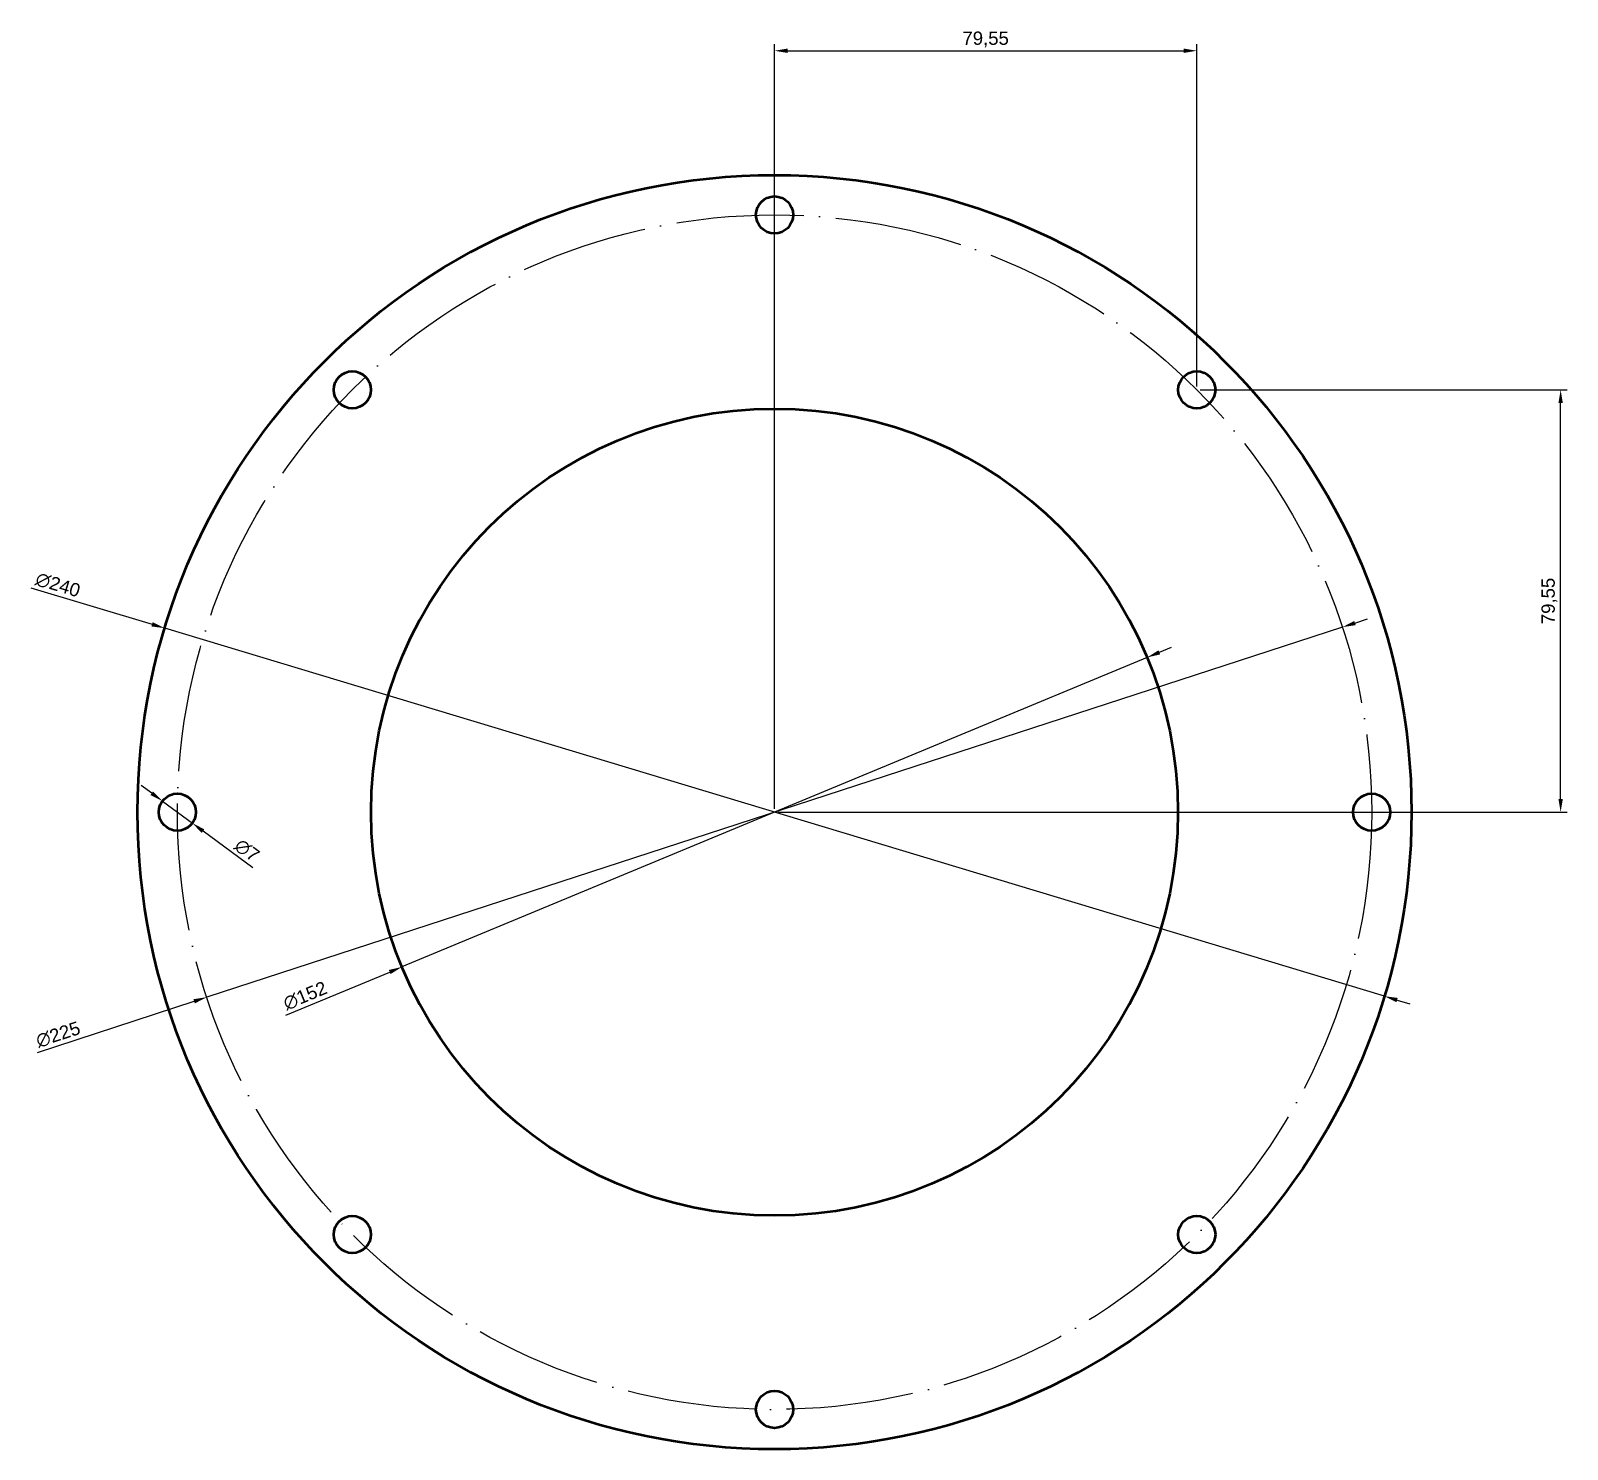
# Model space of a CAD drawing. Header units: millimetres. Extents: x 825 to 1873, y 1353 to 1620.
# Drawn here: x 1583 to 1872.5, y 1352.7 to 1619.9 of the extents above; entities that cross this region are included whole.
import ezdxf

# ---------------------------------------------------------------- set-up
doc = ezdxf.new("R2010")
doc.units = ezdxf.units.MM
doc.linetypes.add('ACAD_ISO04W100', pattern=[30, 24, -3, 0, -3])
doc.layers.add('Cotas', color=7, linetype='Continuous')
doc.layers.add('Ejes', color=7, linetype='ACAD_ISO04W100')
doc.layers.add('Pieza', color=7, linetype='Continuous', lineweight=50)
doc.styles.get("Standard").update_dxf_attribs({"font": 'ARIAL.TTF'})
doc.dimstyles.new('ISO-25', dxfattribs={"dimtxt": 2.5, "dimasz": 2.5, "dimexe": 1.25, "dimexo": 0.625, "dimtad": 1, "dimtxsty": 'Standard', "dimcen": 2.5, "dimadec": 0, "dimazin": 0, "dimtfac": 1, "dimtmove": 0, "dimatfit": 3, "dimfxl": 1, "dimarcsym": 0})

# ---------------------------------------------------------------- blocks, each defined once
blk = doc.blocks.new('*D34')
at = {"layer": 'Cotas', "color": 0, "lineweight": -2}
for p, q in [((1795.66, 1502.82), (1797.96, 1503.78)), ((1793.35, 1501.86), (1652.97, 1443.56)), ((1631.11, 1434.49), (1650.66, 1442.6))]:
    blk.add_line(p, q, dxfattribs=at)
at = {"layer": 'Cotas', "color": 0}
for points in [[(1795.5, 1503.2), (1795.82, 1502.43), (1793.35, 1501.86)], [(1650.5, 1442.99), (1650.82, 1442.22), (1652.97, 1443.56)]]:
    blk.add_solid(points, dxfattribs=at)
at = {"layer": 'Defpoints', "color": 0}
for p in [(1793.35, 1501.86), (1652.97, 1443.56)]:
    blk.add_point(p, dxfattribs=at)
at = {"layer": 'Cotas', "color": 0, "insert": (1634.73, 1438.12), "char_height": 2.5, "attachment_point": 5, "rotation": 22.5526}
blk.add_mtext('∅152', dxfattribs=at)
blk = doc.blocks.new('*D35')
at = {"layer": 'Cotas', "color": 0, "lineweight": -2}
for p, q in [((1832.5, 1508.33), (1834.88, 1509.11)), ((1830.13, 1507.56), (1616.19, 1437.86)), ((1584.28, 1427.46), (1613.81, 1437.09))]:
    blk.add_line(p, q, dxfattribs=at)
at = {"layer": 'Cotas', "color": 0}
for points in [[(1832.37, 1508.73), (1832.63, 1507.94), (1830.13, 1507.56)], [(1613.69, 1437.48), (1613.94, 1436.69), (1616.19, 1437.86)]]:
    blk.add_solid(points, dxfattribs=at)
at = {"layer": 'Defpoints', "color": 0}
for p in [(1830.13, 1507.56), (1616.19, 1437.86)]:
    blk.add_point(p, dxfattribs=at)
at = {"layer": 'Cotas', "color": 0, "insert": (1588.19, 1430.81), "char_height": 2.5, "attachment_point": 5, "rotation": 18.045}
blk.add_mtext('∅225', dxfattribs=at)
blk = doc.blocks.new('*D36')
at = {"layer": 'Cotas', "color": 0, "lineweight": -2}
for p, q in [((1583.03, 1514.99), (1605.88, 1508.1)), ((1838.04, 1438.05), (1608.27, 1507.37)), ((1840.44, 1437.32), (1842.83, 1436.6))]:
    blk.add_line(p, q, dxfattribs=at)
at = {"layer": 'Cotas', "color": 0}
for points in [[(1606, 1508.5), (1605.76, 1507.7), (1608.27, 1507.37)], [(1840.56, 1437.72), (1840.32, 1436.93), (1838.04, 1438.05)]]:
    blk.add_solid(points, dxfattribs=at)
at = {"layer": 'Defpoints', "color": 0}
for p in [(1608.27, 1507.37), (1838.04, 1438.05)]:
    blk.add_point(p, dxfattribs=at)
at = {"layer": 'Cotas', "color": 0, "insert": (1588.14, 1515.51), "char_height": 2.5, "attachment_point": 5, "rotation": 343.21}
blk.add_mtext('∅240', dxfattribs=at)
blk = doc.blocks.new('*D37')
at = {"layer": 'Cotas', "color": 0, "lineweight": -2}
for p, q in [((1605.83, 1476.27), (1603.82, 1477.76)), ((1607.84, 1474.79), (1613.48, 1470.63)), ((1624.84, 1462.25), (1615.49, 1469.15))]:
    blk.add_line(p, q, dxfattribs=at)
at = {"layer": 'Cotas', "color": 0}
for points in [[(1606.08, 1476.61), (1605.58, 1475.94), (1607.84, 1474.79)], [(1615.73, 1469.49), (1615.24, 1468.81), (1613.48, 1470.63)]]:
    blk.add_solid(points, dxfattribs=at)
at = {"layer": 'Defpoints', "color": 0}
for p in [(1607.84, 1474.79), (1613.48, 1470.63)]:
    blk.add_point(p, dxfattribs=at)
at = {"layer": 'Cotas', "color": 0, "insert": (1623.76, 1465.5), "char_height": 2.5, "attachment_point": 5, "rotation": 323.5954}
blk.add_mtext('∅7', dxfattribs=at)
blk = doc.blocks.new('*D38')
at = {"layer": 'Cotas', "color": 0, "lineweight": -2}
for p, q in [((1723.16, 1473.34), (1723.16, 1617.38)), ((1725.66, 1616.13), (1800.21, 1616.13)), ((1802.71, 1552.89), (1802.71, 1617.38))]:
    blk.add_line(p, q, dxfattribs=at)
at = {"layer": 'Cotas', "color": 0}
for points in [[(1725.66, 1616.55), (1725.66, 1615.71), (1723.16, 1616.13)], [(1800.21, 1616.55), (1800.21, 1615.71), (1802.71, 1616.13)]]:
    blk.add_solid(points, dxfattribs=at)
at = {"layer": 'Defpoints', "color": 0}
for p in [(1802.71, 1616.13), (1802.71, 1552.26), (1723.16, 1472.71)]:
    blk.add_point(p, dxfattribs=at)
at = {"layer": 'Cotas', "color": 0, "insert": (1762.93, 1618.26), "char_height": 2.5, "attachment_point": 5}
blk.add_mtext('79,55', dxfattribs=at)
blk = doc.blocks.new('*D39')
at = {"layer": 'Cotas', "color": 0, "lineweight": -2}
for p, q in [((1803.33, 1552.26), (1872.5, 1552.26)), ((1871.25, 1475.21), (1871.25, 1549.76)), ((1723.78, 1472.71), (1872.5, 1472.71))]:
    blk.add_line(p, q, dxfattribs=at)
at = {"layer": 'Cotas', "color": 0}
for points in [[(1870.84, 1549.76), (1871.67, 1549.76), (1871.25, 1552.26)], [(1870.84, 1475.21), (1871.67, 1475.21), (1871.25, 1472.71)]]:
    blk.add_solid(points, dxfattribs=at)
at = {"layer": 'Defpoints', "color": 0}
for p in [(1802.71, 1552.26), (1871.25, 1552.26), (1723.16, 1472.71)]:
    blk.add_point(p, dxfattribs=at)
at = {"layer": 'Cotas', "color": 0, "insert": (1869.13, 1512.49), "char_height": 2.5, "attachment_point": 5, "rotation": 90}
blk.add_mtext('79,55', dxfattribs=at)

msp = doc.modelspace()

# ---------------------------------------------------------------- linework, layer by layer
at = {"layer": 'Ejes'}
msp.add_circle((1723.158, 1472.711), 112.5, dxfattribs=at)
at = {"layer": 'Pieza'}
for centre, radius in [((1723.158, 1472.711), 120), ((1723.158, 1585.211), 3.5), ((1643.609, 1552.26), 3.5), ((1802.708, 1552.26), 3.5), ((1723.158, 1472.711), 76), ((1610.658, 1472.711), 3.5), ((1835.658, 1472.711), 3.5), ((1643.609, 1393.161), 3.5), ((1802.708, 1393.161), 3.5), ((1723.158, 1360.211), 3.5)]:
    msp.add_circle(centre, radius, dxfattribs=at)

# ---------------------------------------------------------------- dimensions: what is measured, and where the dimension line sits
at = {"layer": 'Cotas'}
dim = msp.add_linear_dim(base=(1802.708, 1616.13), p1=(1723.158, 1472.711), p2=(1802.708, 1552.26), dimstyle='ISO-25', dxfattribs=at)
dim.commit()
dim.dimension.update_dxf_attribs({"geometry": '*D38', "text_midpoint": (1762.933, 1618.257)})
dim = msp.add_linear_dim(base=(1871.252, 1552.26), p1=(1723.158, 1472.711), p2=(1802.708, 1552.26), angle=90, dimstyle='ISO-25', dxfattribs=at)
dim.commit()
dim.dimension.update_dxf_attribs({"geometry": '*D39', "text_midpoint": (1869.125, 1512.486)})
for p1, p2, picture, middle in [((1838.043, 1438.047), (1608.274, 1507.375), '*D36', (1587.569, 1513.622)), ((1830.125, 1507.559), (1616.192, 1437.862), '*D35', (1588.798, 1428.938)), ((1793.347, 1501.859), (1652.97, 1443.562), '*D34', (1635.486, 1436.302)), ((1607.842, 1474.788), (1613.475, 1470.634), '*D37', (1622.586, 1463.916))]:
    dim = msp.add_diameter_dim_2p(p1=p1, p2=p2, dimstyle='ISO-25', dxfattribs=at)
    dim.commit()
    dim.dimension.update_dxf_attribs({"geometry": picture, "text_midpoint": middle, "dimtype": 163})

doc.saveas('drawing.dxf')
